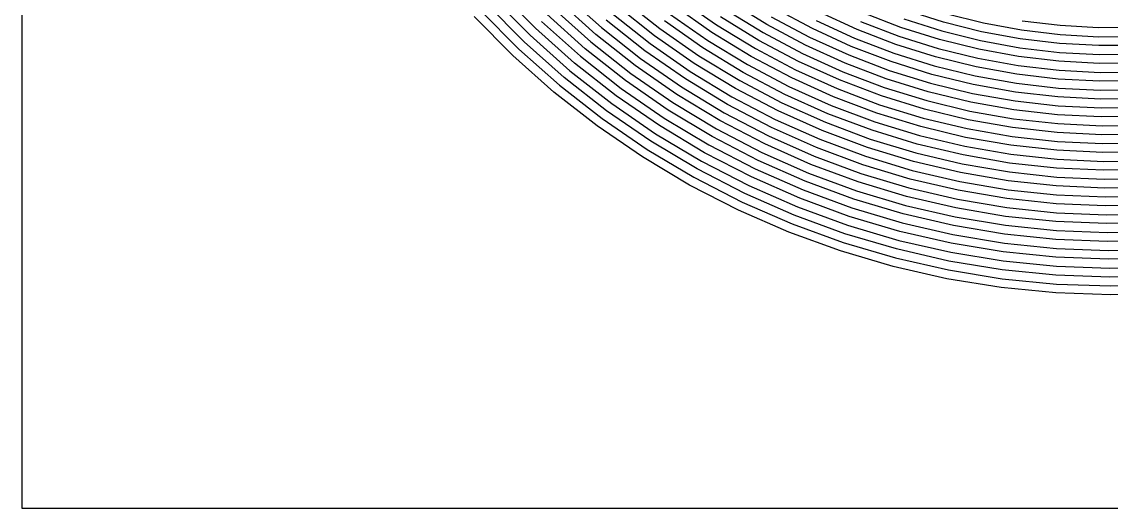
# Model space of a CAD drawing. Header units: metres. Extents: x -61 to 61, y -61 to 61.
# Drawn here: x -61.2 to 0, y -61.2 to -33.9 of the extents above; entities that cross this region are included whole.
import ezdxf

# ---------------------------------------------------------------- set-up
doc = ezdxf.new("R2010")
doc.units = ezdxf.units.M
doc.header["$MEASUREMENT"] = 0
doc.layers.add('2', color=7, linetype='Continuous')

msp = doc.modelspace()

# ---------------------------------------------------------------- linework, layer by layer
at = {"layer": '2', "color": 7}
for points in [[(49, 61.25, 0), (-61.25, 61.25, 0), (-61.25, -61.25, 0), (61.25, -61.25, 0)], [(2.82, -47.175, 0), (-0.148, -47.249, 0), (-3.115, -47.137, 0), (-6.068, -46.838, 0), (-8.996, -46.355, 0), (-11.887, -45.689, 0), (-14.73, -44.842, 0), (-17.513, -43.819, 0), (-20.226, -42.624, 0), (-22.858, -41.261, 0), (-25.399, -39.735, 0), (-27.839, -38.054, 0), (-30.167, -36.222, 0), (-32.376, -34.249, 0), (-34.456, -32.141, 0)], [(-30.749, -32.346, 0), (-28.663, -34.221, 0), (-26.463, -35.962, 0), (-24.158, -37.561, 0), (-21.756, -39.013, 0), (-19.267, -40.311, 0), (-16.701, -41.451, 0), (-14.068, -42.428, 0), (-11.378, -43.237, 0), (-8.642, -43.876, 0), (-5.871, -44.342, 0), (-3.075, -44.633, 0), (-0.266, -44.748, 0), (2.546, -44.687, 0)], [(2.947, -48.17, 0), (-0.084, -48.25, 0), (-3.114, -48.139, 0), (-6.13, -47.839, 0), (-9.12, -47.349, 0), (-12.073, -46.673, 0), (-14.978, -45.814, 0), (-17.822, -44.773, 0), (-20.594, -43.556, 0), (-23.284, -42.168, 0), (-25.881, -40.614, 0), (-28.375, -38.9, 0), (-30.756, -37.034, 0), (-33.014, -35.022, 0), (-35.141, -32.873, 0)], [(-34.776, -32.531, 0), (-32.671, -34.658, 0), (-30.436, -36.649, 0), (-28.08, -38.497, 0), (-25.613, -40.193, 0), (-23.043, -41.731, 0), (-20.381, -43.104, 0), (-17.637, -44.309, 0), (-14.822, -45.338, 0), (-11.948, -46.189, 0), (-9.026, -46.858, 0), (-6.066, -47.343, 0), (-3.081, -47.64, 0), (-0.083, -47.75, 0), (2.916, -47.671, 0)], [(2.574, -45.186, 0), (-0.269, -45.248, 0), (-3.109, -45.132, 0), (-5.936, -44.838, 0), (-8.739, -44.367, 0), (-11.505, -43.721, 0), (-14.225, -42.902, 0), (-16.888, -41.915, 0), (-19.483, -40.762, 0), (-21.999, -39.45, 0), (-24.428, -37.982, 0), (-26.759, -36.364, 0), (-28.984, -34.604, 0), (-31.093, -32.708, 0)], [(2.34, -43.195, 0), (-0.377, -43.247, 0), (-3.092, -43.128, 0), (-5.793, -42.839, 0), (-8.47, -42.38, 0), (-11.113, -41.755, 0), (-13.71, -40.965, 0), (-16.252, -40.014, 0), (-18.729, -38.905, 0), (-21.13, -37.644, 0), (-23.447, -36.234, 0), (-25.671, -34.682, 0), (-27.792, -32.993, 0)], [(-27.47, -32.611, 0), (-25.373, -34.28, 0), (-23.176, -35.814, 0), (-20.885, -37.208, 0), (-18.512, -38.455, 0), (-16.064, -39.551, 0), (-13.551, -40.491, 0), (-10.984, -41.272, 0), (-8.372, -41.89, 0), (-5.726, -42.343, 0), (-3.056, -42.629, 0), (-0.373, -42.747, 0), (2.313, -42.696, 0)], [(2.117, -41.204, 0), (-0.475, -41.245, 0), (-3.064, -41.124, 0), (-5.639, -40.841, 0), (-8.191, -40.396, 0), (-10.709, -39.792, 0), (-13.184, -39.032, 0), (-15.606, -38.117, 0), (-17.965, -37.053, 0), (-20.251, -35.843, 0), (-22.457, -34.492, 0), (-24.573, -33.005, 0)], [(-24.274, -32.604, 0), (-22.184, -34.073, 0), (-20.005, -35.407, 0), (-17.746, -36.603, 0), (-15.416, -37.655, 0), (-13.024, -38.558, 0), (-10.58, -39.309, 0), (-8.092, -39.906, 0), (-5.571, -40.345, 0), (-3.027, -40.626, 0), (-0.469, -40.745, 0), (2.091, -40.704, 0)], [(1.904, -39.212, 0), (-0.562, -39.244, 0), (-3.025, -39.121, 0), (-5.474, -38.844, 0), (-7.901, -38.414, 0), (-10.295, -37.832, 0), (-12.648, -37.101, 0), (-14.949, -36.224, 0), (-17.19, -35.205, 0), (-19.362, -34.047, 0), (-21.457, -32.756, 0)], [(3.077, -49.164, 0), (-0.017, -49.25, 0), (-3.11, -49.142, 0), (-6.189, -48.839, 0), (-9.242, -48.345, 0), (-12.257, -47.659, 0), (-15.223, -46.786, 0), (-18.128, -45.728, 0), (-20.96, -44.49, 0), (-23.708, -43.077, 0), (-26.361, -41.495, 0), (-28.909, -39.749, 0), (-31.342, -37.847, 0), (-33.65, -35.797, 0), (-35.825, -33.606, 0)], [(-35.46, -33.264, 0), (-33.308, -35.432, 0), (-31.023, -37.462, 0), (-28.615, -39.345, 0), (-26.093, -41.073, 0), (-23.467, -42.639, 0), (-20.747, -44.038, 0), (-17.944, -45.263, 0), (-15.069, -46.31, 0), (-12.133, -47.175, 0), (-9.148, -47.853, 0), (-6.126, -48.343, 0), (-3.078, -48.643, 0), (-0.017, -48.75, 0), (3.045, -48.665, 0)], [(2.696, -46.181, 0), (-0.21, -46.249, 0), (-3.113, -46.134, 0), (-6.003, -45.838, 0), (-8.869, -45.36, 0), (-11.697, -44.704, 0), (-14.479, -43.872, 0), (-17.202, -42.867, 0), (-19.856, -41.693, 0), (-22.43, -40.355, 0), (-24.915, -38.858, 0), (-27.3, -37.208, 0), (-29.577, -35.413, 0), (-31.736, -33.478, 0)], [(-31.392, -33.115, 0), (-29.256, -35.029, 0), (-27.004, -36.805, 0), (-24.645, -38.437, 0), (-22.187, -39.918, 0), (-19.641, -41.241, 0), (-17.016, -42.403, 0), (-14.322, -43.397, 0), (-11.571, -44.221, 0), (-8.773, -44.87, 0), (-5.939, -45.342, 0), (-3.08, -45.635, 0), (-0.208, -45.749, 0), (2.667, -45.682, 0)], [(-28.067, -33.415, 0), (-25.919, -35.12, 0), (-23.668, -36.687, 0), (-21.322, -38.11, 0), (-18.891, -39.383, 0), (-16.384, -40.5, 0), (-13.811, -41.459, 0), (-11.182, -42.254, 0), (-8.509, -42.883, 0), (-5.8, -43.343, 0), (-3.067, -43.631, 0), (-0.321, -43.748, 0), (2.428, -43.691, 0)], [(-24.825, -33.441, 0), (-22.681, -34.943, 0), (-20.447, -36.307, 0), (-18.13, -37.528, 0), (-15.741, -38.602, 0), (-13.289, -39.524, 0), (-10.783, -40.29, 0), (-8.233, -40.898, 0), (-5.65, -41.344, 0), (-3.043, -41.627, 0), (-0.423, -41.746, 0), (2.201, -41.7, 0)], [(2.009, -40.208, 0), (-0.52, -40.245, 0), (-3.046, -40.123, 0), (-5.558, -39.842, 0), (-8.047, -39.405, 0), (-10.504, -38.812, 0), (-12.917, -38.066, 0), (-15.279, -37.17, 0), (-17.579, -36.128, 0), (-19.808, -34.944, 0), (-21.958, -33.623, 0)], [(-21.685, -33.204, 0), (-19.561, -34.509, 0), (-17.36, -35.679, 0), (-15.089, -36.708, 0), (-12.757, -37.592, 0), (-10.373, -38.329, 0), (-7.947, -38.915, 0), (-5.489, -39.347, 0), (-3.008, -39.624, 0), (-0.513, -39.745, 0), (1.984, -39.708, 0)], [(-19.115, -33.613, 0), (-16.971, -34.756, 0), (-14.758, -35.762, 0), (-12.486, -36.628, 0), (-10.164, -37.349, 0), (-7.8, -37.924, 0), (-5.404, -38.349, 0), (-2.986, -38.622, 0), (-0.555, -38.744, 0), (1.88, -38.712, 0)], [(1.803, -38.215, 0), (-0.601, -38.243, 0), (-3.001, -38.12, 0), (-5.387, -37.846, 0), (-7.752, -37.423, 0), (-10.084, -36.853, 0), (-12.375, -36.137, 0), (-14.617, -35.279, 0), (-16.799, -34.283, 0), (-18.914, -33.151, 0)], [(1.703, -37.218, 0), (-0.637, -37.242, 0), (-2.974, -37.118, 0), (-5.298, -36.848, 0), (-7.6, -36.433, 0), (-9.87, -35.874, 0), (-12.101, -35.174, 0), (-14.282, -34.335, 0), (-16.406, -33.362, 0)], [(1.607, -36.221, 0), (-0.671, -36.241, 0), (-2.945, -36.117, 0), (-5.206, -35.851, 0), (-7.445, -35.444, 0), (-9.654, -34.896, 0), (-11.823, -34.212, 0), (-13.944, -33.392, 0)], [(1.514, -35.224, 0), (-0.701, -35.24, 0), (-2.912, -35.116, 0), (-5.111, -34.854, 0), (-7.288, -34.455, 0), (-9.434, -33.919, 0), (-11.543, -33.25, 0)], [(-9.3, -33.438, 0), (-7.184, -33.965, 0), (-5.038, -34.359, 0), (-2.871, -34.618, 0), (-0.691, -34.74, 0), (1.492, -34.725, 0)], [(-32.032, -33.886, 0), (-29.847, -35.838, 0), (-27.544, -37.65, 0), (-25.13, -39.314, 0), (-22.616, -40.823, 0), (-20.012, -42.172, 0), (-17.328, -43.355, 0), (-14.574, -44.367, 0), (-11.761, -45.205, 0), (-8.9, -45.864, 0), (-6.004, -46.342, 0), (-3.082, -46.638, 0), (-0.147, -46.749, 0), (2.79, -46.676, 0)], [(2.456, -44.191, 0), (-0.324, -44.248, 0), (-3.102, -44.13, 0), (-5.866, -43.838, 0), (-8.606, -43.373, 0), (-11.31, -42.738, 0), (-13.969, -41.933, 0), (-16.571, -40.964, 0), (-19.107, -39.833, 0), (-21.566, -38.546, 0), (-23.939, -37.107, 0), (-26.216, -35.522, 0), (-28.389, -33.798, 0)], [(2.227, -42.2, 0), (-0.428, -42.246, 0), (-3.079, -42.126, 0), (-5.718, -41.84, 0), (-8.332, -41.388, 0), (-10.912, -40.773, 0), (-13.448, -39.998, 0), (-15.93, -39.065, 0), (-18.348, -37.979, 0), (-20.692, -36.743, 0), (-22.953, -35.362, 0), (-25.123, -33.843, 0)], [(-16.579, -33.834, 0), (-14.425, -34.817, 0), (-12.213, -35.664, 0), (-9.952, -36.37, 0), (-7.65, -36.933, 0), (-5.317, -37.351, 0), (-2.962, -37.621, 0), (-0.593, -37.743, 0), (1.779, -37.716, 0)], [(-14.09, -33.874, 0), (-11.938, -34.701, 0), (-9.738, -35.392, 0), (-7.498, -35.944, 0), (-5.227, -36.353, 0), (-2.934, -36.62, 0), (-0.629, -36.742, 0), (1.681, -36.719, 0)], [(-11.66, -33.739, 0), (-9.52, -34.414, 0), (-7.342, -34.954, 0), (-5.134, -35.356, 0), (-2.904, -35.619, 0), (-0.661, -35.741, 0), (1.585, -35.722, 0)], [(1.423, -34.227, 0), (-0.729, -34.239, 0), (-2.877, -34.115, 0), (-5.013, -33.858, 0)]]:
    msp.add_polyline3d(points, dxfattribs=at)

doc.saveas('drawing.dxf')
